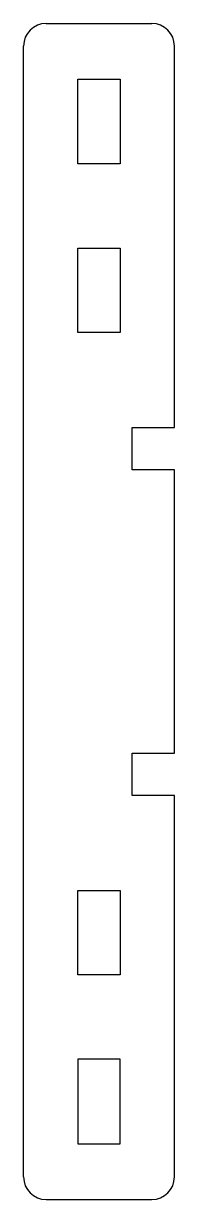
# Model space of a CAD drawing. Header units: millimetres. Extents: x -70.2 to -60.2, y -39 to 39.
import ezdxf

# ---------------------------------------------------------------- set-up
doc = ezdxf.new("R2010")
doc.units = ezdxf.units.MM
doc.layers.add('Shape2DView020', color=7, linetype='CONTINUOUS')

msp = doc.modelspace()

# ---------------------------------------------------------------- linework, layer by layer
at = {"layer": 'Shape2DView020'}
for p, q in [((-68.7, 39), (-61.7, 39)), ((-70.2, -37.5), (-70.2, 37.5)), ((-60.2, 12.2), (-60.2, 37.5)), ((-66.6, 29.7), (-66.6, 35.3)), ((-66.6, 35.3), (-63.8, 35.3)), ((-63.8, 35.3), (-63.8, 29.7)), ((-63.8, 29.7), (-66.6, 29.7)), ((-66.6, 18.5), (-66.6, 24.1)), ((-66.6, 24.1), (-63.8, 24.1)), ((-63.8, 24.1), (-63.8, 18.5)), ((-63.8, 18.5), (-66.6, 18.5)), ((-63, 9.4), (-63, 12.2)), ((-63, 12.2), (-60.2, 12.2)), ((-60.2, 9.4), (-63, 9.4)), ((-60.2, -9.4), (-60.2, 9.4)), ((-63, -12.2), (-63, -9.4)), ((-63, -9.4), (-60.2, -9.4)), ((-60.2, -12.2), (-63, -12.2)), ((-60.2, -37.5), (-60.2, -12.2)), ((-66.6, -24.1), (-66.6, -18.5)), ((-66.6, -18.5), (-63.8, -18.5)), ((-63.8, -18.5), (-63.8, -24.1)), ((-63.8, -24.1), (-66.6, -24.1)), ((-66.6, -29.7), (-66.6, -35.3)), ((-63.8, -29.7), (-66.6, -29.7)), ((-63.8, -35.3), (-63.8, -29.7)), ((-66.6, -35.3), (-63.8, -35.3)), ((-68.7, -39), (-61.7, -39))]:
    msp.add_line(p, q, dxfattribs=at)
for centre, start, end in [((-68.7, 37.5), 90, 180), ((-61.7, 37.5), 0, 90), ((-68.7, -37.5), 180, -90), ((-61.7, -37.5), -90, 0)]:
    msp.add_arc(centre, 1.5, start, end, dxfattribs=at)

doc.saveas('drawing.dxf')
